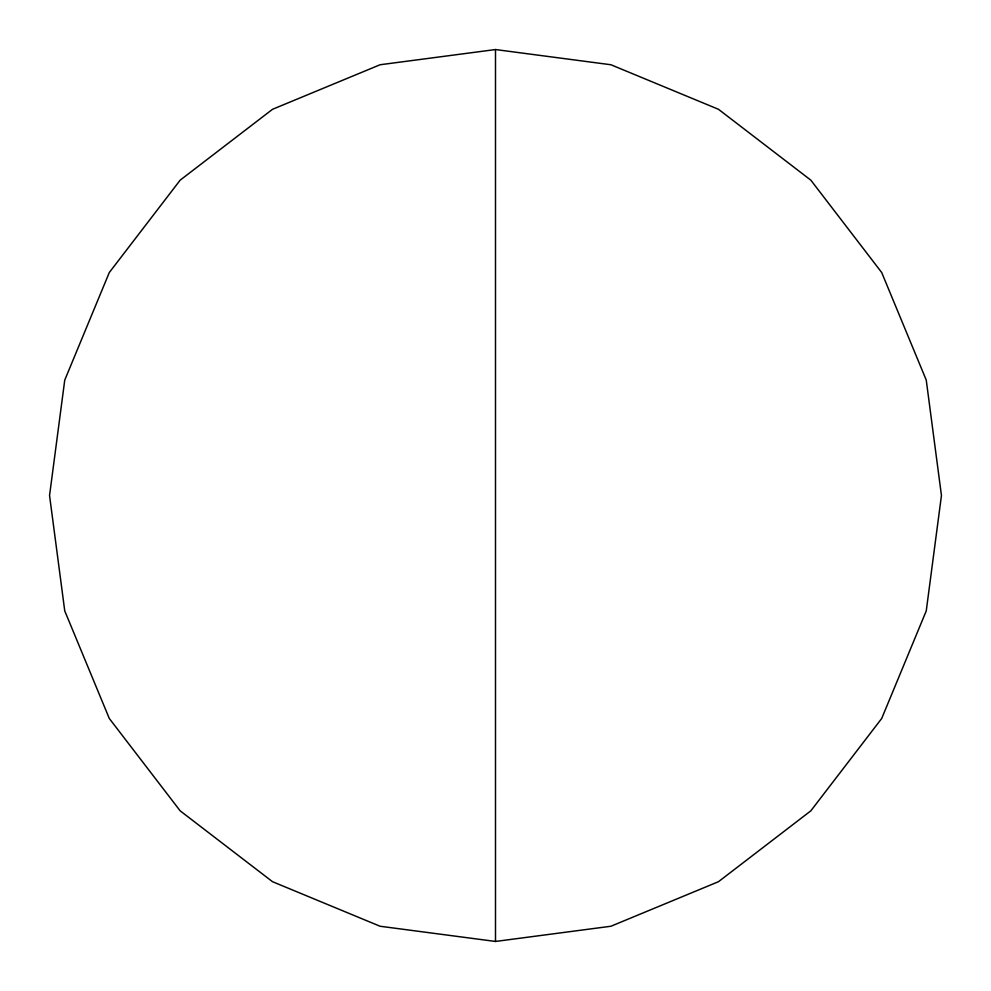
<?xml version="1.0" encoding="UTF-8"?>
<svg xmlns="http://www.w3.org/2000/svg" width="991" height="991" viewBox="0 0 991 991"><rect width="100%" height="100%" fill="white"/><g stroke="black" fill="none" stroke-linecap="round" stroke-linejoin="round"><path stroke-width="1.49" d="M495.5 49.55L380.086 64.749L272.525 109.295L180.164 180.164L109.295 272.525L64.749 380.086L49.55 495.5L64.749 610.914L109.295 718.475L180.164 810.836L272.525 881.705L380.086 926.251L495.5 941.45L610.914 926.251L718.475 881.705L810.836 810.836L881.705 718.475L926.251 610.914L941.45 495.5L926.251 380.086L881.705 272.525L810.836 180.164L718.475 109.295L610.914 64.749L495.5 49.55L495.5 941.45"/></g></svg>
